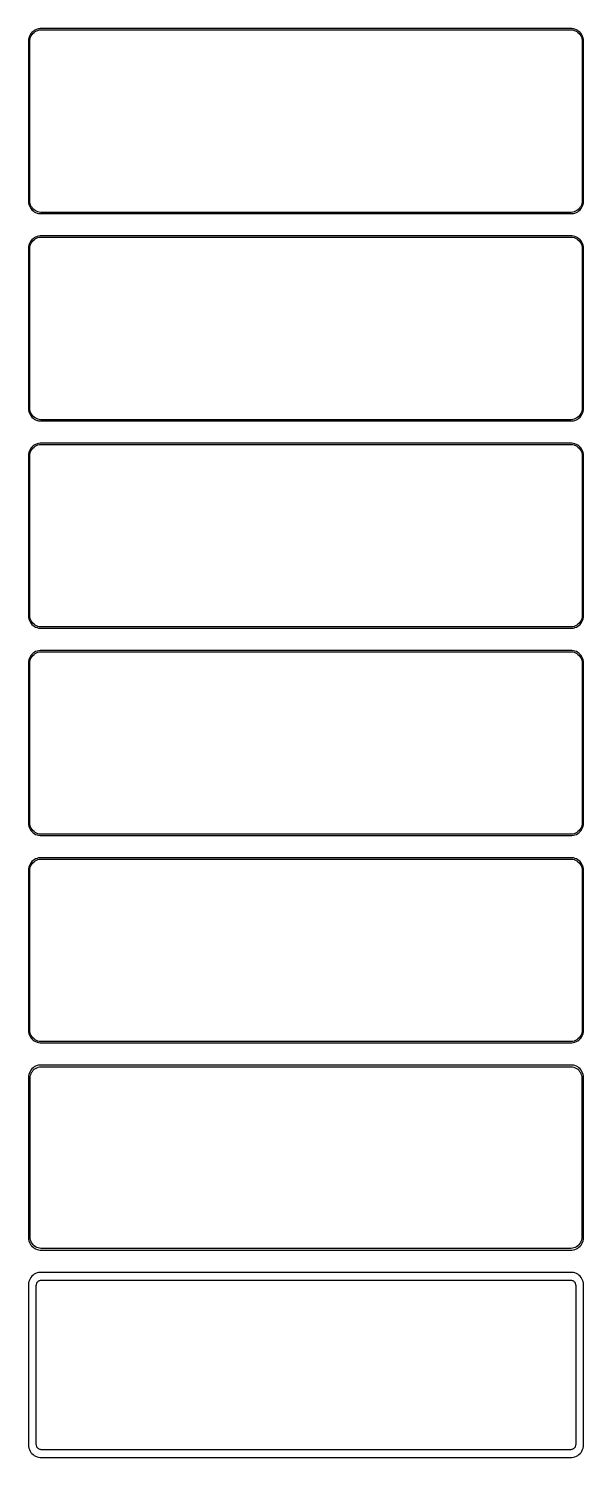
# Model space of a CAD drawing. Header units: metres. Extents: x -112 to 112, y 1223 to 2473.
# Drawn here: x -112 to 112, y 1223 to 1801 of the extents above; entities that cross this region are included whole.
import ezdxf

# ---------------------------------------------------------------- set-up
doc = ezdxf.new("R2010")
doc.units = ezdxf.units.M

msp = doc.modelspace()

# ---------------------------------------------------------------- linework, layer by layer
for p, q in [((-110.179, 1800.72), (-110.687, 1800.35)), ((-109.629, 1801.02), (-110.179, 1800.72)), ((-109.045, 1801.26), (-109.629, 1801.02)), ((-109.272, 1800.55), (-108.718, 1800.77)), ((-108.437, 1801.41), (-109.045, 1801.26)), ((-108.718, 1800.77), (-108.14, 1800.92)), ((-107.814, 1801.49), (-108.437, 1801.41)), ((-108.14, 1800.92), (-107.548, 1800.99)), ((107.814, 1801.49), (-107.814, 1801.49)), ((-107.548, 1800.99), (107.548, 1800.99)), ((107.548, 1800.99), (108.14, 1800.92)), ((108.437, 1801.41), (107.814, 1801.49)), ((108.14, 1800.92), (108.718, 1800.77)), ((109.045, 1801.26), (108.437, 1801.41)), ((108.718, 1800.77), (109.272, 1800.55)), ((109.629, 1801.02), (109.045, 1801.26)), ((110.179, 1800.72), (109.629, 1801.02)), ((110.687, 1800.35), (110.179, 1800.72)), ((-112.461, 1797.13), (-112.5, 1796.5)), ((-112.5, 1796.5), (-112.5, 1731.5)), ((-112.343, 1797.74), (-112.461, 1797.13)), ((-112.149, 1798.34), (-112.343, 1797.74)), ((-111.882, 1798.91), (-112.149, 1798.34)), ((-112, 1796.25), (-111.963, 1796.85)), ((-112, 1731.75), (-112, 1796.25)), ((-111.963, 1796.85), (-111.851, 1797.43)), ((-111.545, 1799.44), (-111.882, 1798.91)), ((-111.851, 1797.43), (-111.666, 1798)), ((-111.666, 1798), (-111.412, 1798.54)), ((-111.145, 1799.92), (-111.545, 1799.44)), ((-111.412, 1798.54), (-111.093, 1799.04)), ((-110.687, 1800.35), (-111.145, 1799.92)), ((-111.093, 1799.04), (-110.713, 1799.5)), ((-110.713, 1799.5), (-110.278, 1799.91)), ((-110.278, 1799.91), (-109.795, 1800.26)), ((-109.795, 1800.26), (-109.272, 1800.55)), ((109.272, 1800.55), (109.795, 1800.26)), ((109.795, 1800.26), (110.278, 1799.91)), ((110.278, 1799.91), (110.713, 1799.5)), ((111.145, 1799.92), (110.687, 1800.35)), ((110.713, 1799.5), (111.093, 1799.04)), ((111.093, 1799.04), (111.412, 1798.54)), ((111.545, 1799.44), (111.145, 1799.92)), ((111.412, 1798.54), (111.666, 1798)), ((111.882, 1798.91), (111.545, 1799.44)), ((111.666, 1798), (111.851, 1797.43)), ((111.851, 1797.43), (111.963, 1796.85)), ((112.149, 1798.34), (111.882, 1798.91)), ((111.963, 1796.85), (112, 1796.25)), ((112, 1796.25), (112, 1731.75)), ((112.343, 1797.74), (112.149, 1798.34)), ((112.461, 1797.13), (112.343, 1797.74)), ((112.5, 1796.5), (112.461, 1797.13)), ((112.5, 1731.5), (112.5, 1796.5)), ((-112.5, 1731.5), (-112.461, 1730.87)), ((-111.963, 1731.15), (-112, 1731.75)), ((112, 1731.75), (111.963, 1731.15)), ((112.461, 1730.87), (112.5, 1731.5)), ((-112.461, 1730.87), (-112.343, 1730.26)), ((-112.343, 1730.26), (-112.149, 1729.66)), ((-112.149, 1729.66), (-111.882, 1729.09)), ((-111.851, 1730.57), (-111.963, 1731.15)), ((-111.882, 1729.09), (-111.545, 1728.56)), ((-111.666, 1730), (-111.851, 1730.57)), ((-111.412, 1729.46), (-111.666, 1730)), ((-111.545, 1728.56), (-111.145, 1728.08)), ((-111.093, 1728.96), (-111.412, 1729.46)), ((-111.145, 1728.08), (-110.687, 1727.65)), ((-110.713, 1728.5), (-111.093, 1728.96)), ((-110.278, 1728.09), (-110.713, 1728.5)), ((-110.687, 1727.65), (-110.179, 1727.28)), ((-109.795, 1727.74), (-110.278, 1728.09)), ((-110.179, 1727.28), (-109.629, 1726.98)), ((-109.272, 1727.45), (-109.795, 1727.74)), ((-109.629, 1726.98), (-109.045, 1726.74)), ((-108.718, 1727.23), (-109.272, 1727.45)), ((-109.045, 1726.74), (-108.437, 1726.59)), ((-108.14, 1727.08), (-108.718, 1727.23)), ((-108.437, 1726.59), (-107.814, 1726.51)), ((-107.548, 1727.01), (-108.14, 1727.08)), ((-107.814, 1726.51), (107.814, 1726.51)), ((107.548, 1727.01), (-107.548, 1727.01)), ((108.14, 1727.08), (107.548, 1727.01)), ((107.814, 1726.51), (108.437, 1726.59)), ((108.718, 1727.23), (108.14, 1727.08)), ((108.437, 1726.59), (109.045, 1726.74)), ((109.272, 1727.45), (108.718, 1727.23)), ((109.045, 1726.74), (109.629, 1726.98)), ((109.795, 1727.74), (109.272, 1727.45)), ((109.629, 1726.98), (110.179, 1727.28)), ((110.278, 1728.09), (109.795, 1727.74)), ((110.179, 1727.28), (110.687, 1727.65)), ((110.713, 1728.5), (110.278, 1728.09)), ((110.687, 1727.65), (111.145, 1728.08)), ((111.093, 1728.96), (110.713, 1728.5)), ((111.412, 1729.46), (111.093, 1728.96)), ((111.145, 1728.08), (111.545, 1728.56)), ((111.666, 1730), (111.412, 1729.46)), ((111.545, 1728.56), (111.882, 1729.09)), ((111.851, 1730.57), (111.666, 1730)), ((111.963, 1731.15), (111.851, 1730.57)), ((111.882, 1729.09), (112.149, 1729.66)), ((112.149, 1729.66), (112.343, 1730.26)), ((112.343, 1730.26), (112.461, 1730.87)), ((-112.149, 1714.34), (-112.343, 1713.74)), ((-111.882, 1714.91), (-112.149, 1714.34)), ((-111.545, 1715.44), (-111.882, 1714.91)), ((-111.851, 1713.43), (-111.666, 1714)), ((-111.666, 1714), (-111.412, 1714.54)), ((-111.145, 1715.92), (-111.545, 1715.44)), ((-111.412, 1714.54), (-111.093, 1715.04)), ((-110.687, 1716.35), (-111.145, 1715.92)), ((-111.093, 1715.04), (-110.713, 1715.5)), ((-110.713, 1715.5), (-110.278, 1715.91)), ((-110.179, 1716.72), (-110.687, 1716.35)), ((-110.278, 1715.91), (-109.795, 1716.26)), ((-109.629, 1717.02), (-110.179, 1716.72)), ((-109.795, 1716.26), (-109.272, 1716.55)), ((-109.045, 1717.26), (-109.629, 1717.02)), ((-109.272, 1716.55), (-108.718, 1716.77)), ((-108.437, 1717.41), (-109.045, 1717.26)), ((-108.718, 1716.77), (-108.14, 1716.92)), ((-107.814, 1717.49), (-108.437, 1717.41)), ((-108.14, 1716.92), (-107.548, 1716.99)), ((107.814, 1717.49), (-107.814, 1717.49)), ((-107.548, 1716.99), (107.548, 1716.99)), ((107.548, 1716.99), (108.14, 1716.92)), ((108.437, 1717.41), (107.814, 1717.49)), ((108.14, 1716.92), (108.718, 1716.77)), ((109.045, 1717.26), (108.437, 1717.41)), ((108.718, 1716.77), (109.272, 1716.55)), ((109.629, 1717.02), (109.045, 1717.26)), ((109.272, 1716.55), (109.795, 1716.26)), ((110.179, 1716.72), (109.629, 1717.02)), ((109.795, 1716.26), (110.278, 1715.91)), ((110.687, 1716.35), (110.179, 1716.72)), ((110.278, 1715.91), (110.713, 1715.5)), ((111.145, 1715.92), (110.687, 1716.35)), ((110.713, 1715.5), (111.093, 1715.04)), ((111.093, 1715.04), (111.412, 1714.54)), ((111.545, 1715.44), (111.145, 1715.92)), ((111.412, 1714.54), (111.666, 1714)), ((111.882, 1714.91), (111.545, 1715.44)), ((111.666, 1714), (111.851, 1713.43)), ((112.149, 1714.34), (111.882, 1714.91)), ((112.343, 1713.74), (112.149, 1714.34)), ((-112.461, 1713.13), (-112.5, 1712.5)), ((-112.5, 1712.5), (-112.5, 1647.5)), ((-112.343, 1713.74), (-112.461, 1713.13)), ((-112, 1712.25), (-111.963, 1712.85)), ((-112, 1647.75), (-112, 1712.25)), ((-111.963, 1712.85), (-111.851, 1713.43)), ((111.851, 1713.43), (111.963, 1712.85)), ((111.963, 1712.85), (112, 1712.25)), ((112, 1712.25), (112, 1647.75)), ((112.461, 1713.13), (112.343, 1713.74)), ((112.5, 1712.5), (112.461, 1713.13)), ((112.5, 1647.5), (112.5, 1712.5)), ((-112.5, 1647.5), (-112.461, 1646.87)), ((-112.461, 1646.87), (-112.343, 1646.26)), ((-112.343, 1646.26), (-112.149, 1645.66)), ((-112.149, 1645.66), (-111.882, 1645.09)), ((-111.963, 1647.15), (-112, 1647.75)), ((-111.851, 1646.57), (-111.963, 1647.15)), ((-111.882, 1645.09), (-111.545, 1644.56)), ((-111.666, 1646), (-111.851, 1646.57)), ((-111.412, 1645.46), (-111.666, 1646)), ((-111.545, 1644.56), (-111.145, 1644.08)), ((-111.093, 1644.96), (-111.412, 1645.46)), ((-110.713, 1644.5), (-111.093, 1644.96)), ((-110.278, 1644.09), (-110.713, 1644.5)), ((110.713, 1644.5), (110.278, 1644.09)), ((111.093, 1644.96), (110.713, 1644.5)), ((111.412, 1645.46), (111.093, 1644.96)), ((111.145, 1644.08), (111.545, 1644.56)), ((111.666, 1646), (111.412, 1645.46)), ((111.545, 1644.56), (111.882, 1645.09)), ((111.851, 1646.57), (111.666, 1646)), ((111.963, 1647.15), (111.851, 1646.57)), ((111.882, 1645.09), (112.149, 1645.66)), ((112, 1647.75), (111.963, 1647.15)), ((112.149, 1645.66), (112.343, 1646.26)), ((112.343, 1646.26), (112.461, 1646.87)), ((112.461, 1646.87), (112.5, 1647.5)), ((-111.145, 1644.08), (-110.687, 1643.65)), ((-110.687, 1643.65), (-110.179, 1643.28)), ((-109.795, 1643.74), (-110.278, 1644.09)), ((-110.179, 1643.28), (-109.629, 1642.98)), ((-109.272, 1643.45), (-109.795, 1643.74)), ((-109.629, 1642.98), (-109.045, 1642.74)), ((-108.718, 1643.23), (-109.272, 1643.45)), ((-109.045, 1642.74), (-108.437, 1642.59)), ((-108.14, 1643.08), (-108.718, 1643.23)), ((-108.437, 1642.59), (-107.814, 1642.51)), ((-107.548, 1643.01), (-108.14, 1643.08)), ((-107.814, 1642.51), (107.814, 1642.51)), ((107.548, 1643.01), (-107.548, 1643.01)), ((108.14, 1643.08), (107.548, 1643.01)), ((107.814, 1642.51), (108.437, 1642.59)), ((108.718, 1643.23), (108.14, 1643.08)), ((108.437, 1642.59), (109.045, 1642.74)), ((109.272, 1643.45), (108.718, 1643.23)), ((109.045, 1642.74), (109.629, 1642.98)), ((109.795, 1643.74), (109.272, 1643.45)), ((109.629, 1642.98), (110.179, 1643.28)), ((110.278, 1644.09), (109.795, 1643.74)), ((110.179, 1643.28), (110.687, 1643.65)), ((110.687, 1643.65), (111.145, 1644.08)), ((-109.629, 1633.02), (-110.179, 1632.72)), ((-109.045, 1633.26), (-109.629, 1633.02)), ((-109.272, 1632.55), (-108.718, 1632.77)), ((-108.437, 1633.41), (-109.045, 1633.26)), ((-108.718, 1632.77), (-108.14, 1632.92)), ((-107.814, 1633.49), (-108.437, 1633.41)), ((-108.14, 1632.92), (-107.548, 1632.99)), ((107.814, 1633.49), (-107.814, 1633.49)), ((-107.548, 1632.99), (107.548, 1632.99)), ((107.548, 1632.99), (108.14, 1632.92)), ((108.437, 1633.41), (107.814, 1633.49)), ((108.14, 1632.92), (108.718, 1632.77)), ((109.045, 1633.26), (108.437, 1633.41)), ((108.718, 1632.77), (109.272, 1632.55)), ((109.629, 1633.02), (109.045, 1633.26)), ((110.179, 1632.72), (109.629, 1633.02)), ((-112.461, 1629.13), (-112.5, 1628.5)), ((-112.5, 1628.5), (-112.5, 1563.5)), ((-112.343, 1629.74), (-112.461, 1629.13)), ((-112.149, 1630.34), (-112.343, 1629.74)), ((-111.882, 1630.91), (-112.149, 1630.34)), ((-112, 1628.25), (-111.963, 1628.85)), ((-112, 1563.75), (-112, 1628.25)), ((-111.963, 1628.85), (-111.851, 1629.43)), ((-111.545, 1631.44), (-111.882, 1630.91)), ((-111.851, 1629.43), (-111.666, 1630)), ((-111.666, 1630), (-111.412, 1630.54)), ((-111.145, 1631.92), (-111.545, 1631.44)), ((-111.412, 1630.54), (-111.093, 1631.04)), ((-110.687, 1632.35), (-111.145, 1631.92)), ((-111.093, 1631.04), (-110.713, 1631.5)), ((-110.713, 1631.5), (-110.278, 1631.91)), ((-110.179, 1632.72), (-110.687, 1632.35)), ((-110.278, 1631.91), (-109.795, 1632.26)), ((-109.795, 1632.26), (-109.272, 1632.55)), ((109.272, 1632.55), (109.795, 1632.26)), ((109.795, 1632.26), (110.278, 1631.91)), ((110.687, 1632.35), (110.179, 1632.72)), ((110.278, 1631.91), (110.713, 1631.5)), ((111.145, 1631.92), (110.687, 1632.35)), ((110.713, 1631.5), (111.093, 1631.04)), ((111.093, 1631.04), (111.412, 1630.54)), ((111.545, 1631.44), (111.145, 1631.92)), ((111.412, 1630.54), (111.666, 1630)), ((111.882, 1630.91), (111.545, 1631.44)), ((111.666, 1630), (111.851, 1629.43)), ((111.851, 1629.43), (111.963, 1628.85)), ((112.149, 1630.34), (111.882, 1630.91)), ((111.963, 1628.85), (112, 1628.25)), ((112, 1628.25), (112, 1563.75)), ((112.343, 1629.74), (112.149, 1630.34)), ((112.461, 1629.13), (112.343, 1629.74)), ((112.5, 1628.5), (112.461, 1629.13)), ((112.5, 1563.5), (112.5, 1628.5)), ((-112.5, 1563.5), (-112.461, 1562.87)), ((-111.963, 1563.15), (-112, 1563.75)), ((112, 1563.75), (111.963, 1563.15)), ((112.461, 1562.87), (112.5, 1563.5)), ((-112.461, 1562.87), (-112.343, 1562.26)), ((-112.343, 1562.26), (-112.149, 1561.66)), ((-112.149, 1561.66), (-111.882, 1561.09)), ((-111.851, 1562.57), (-111.963, 1563.15)), ((-111.882, 1561.09), (-111.545, 1560.56)), ((-111.666, 1562), (-111.851, 1562.57)), ((-111.412, 1561.46), (-111.666, 1562)), ((-111.545, 1560.56), (-111.145, 1560.08)), ((-111.093, 1560.96), (-111.412, 1561.46)), ((-111.145, 1560.08), (-110.687, 1559.65)), ((-110.713, 1560.5), (-111.093, 1560.96)), ((-110.278, 1560.09), (-110.713, 1560.5)), ((-110.687, 1559.65), (-110.179, 1559.28)), ((-109.795, 1559.74), (-110.278, 1560.09)), ((-110.179, 1559.28), (-109.629, 1558.98)), ((-109.272, 1559.45), (-109.795, 1559.74)), ((-109.629, 1558.98), (-109.045, 1558.74)), ((-108.718, 1559.23), (-109.272, 1559.45)), ((-109.045, 1558.74), (-108.437, 1558.59)), ((-108.14, 1559.08), (-108.718, 1559.23)), ((-108.437, 1558.59), (-107.814, 1558.51)), ((-107.548, 1559.01), (-108.14, 1559.08)), ((-107.814, 1558.51), (107.814, 1558.51)), ((107.548, 1559.01), (-107.548, 1559.01)), ((108.14, 1559.08), (107.548, 1559.01)), ((107.814, 1558.51), (108.437, 1558.59)), ((108.718, 1559.23), (108.14, 1559.08)), ((108.437, 1558.59), (109.045, 1558.74)), ((109.272, 1559.45), (108.718, 1559.23)), ((109.045, 1558.74), (109.629, 1558.98)), ((109.795, 1559.74), (109.272, 1559.45)), ((109.629, 1558.98), (110.179, 1559.28)), ((110.278, 1560.09), (109.795, 1559.74)), ((110.179, 1559.28), (110.687, 1559.65)), ((110.713, 1560.5), (110.278, 1560.09)), ((110.687, 1559.65), (111.145, 1560.08)), ((111.093, 1560.96), (110.713, 1560.5)), ((111.412, 1561.46), (111.093, 1560.96)), ((111.145, 1560.08), (111.545, 1560.56)), ((111.666, 1562), (111.412, 1561.46)), ((111.545, 1560.56), (111.882, 1561.09)), ((111.851, 1562.57), (111.666, 1562)), ((111.963, 1563.15), (111.851, 1562.57)), ((111.882, 1561.09), (112.149, 1561.66)), ((112.149, 1561.66), (112.343, 1562.26)), ((112.343, 1562.26), (112.461, 1562.87)), ((-112.149, 1546.34), (-112.343, 1545.74)), ((-111.882, 1546.91), (-112.149, 1546.34)), ((-111.545, 1547.44), (-111.882, 1546.91)), ((-111.851, 1545.43), (-111.666, 1546)), ((-111.666, 1546), (-111.412, 1546.54)), ((-111.145, 1547.92), (-111.545, 1547.44)), ((-111.412, 1546.54), (-111.093, 1547.04)), ((-110.687, 1548.35), (-111.145, 1547.92)), ((-111.093, 1547.04), (-110.713, 1547.5)), ((-110.713, 1547.5), (-110.278, 1547.91)), ((-110.179, 1548.72), (-110.687, 1548.35)), ((-110.278, 1547.91), (-109.795, 1548.26)), ((-109.629, 1549.02), (-110.179, 1548.72)), ((-109.795, 1548.26), (-109.272, 1548.55)), ((-109.045, 1549.26), (-109.629, 1549.02)), ((-109.272, 1548.55), (-108.718, 1548.77)), ((-108.437, 1549.41), (-109.045, 1549.26)), ((-108.718, 1548.77), (-108.14, 1548.92)), ((-107.814, 1549.49), (-108.437, 1549.41)), ((-108.14, 1548.92), (-107.548, 1548.99)), ((107.814, 1549.49), (-107.814, 1549.49)), ((-107.548, 1548.99), (107.548, 1548.99)), ((107.548, 1548.99), (108.14, 1548.92)), ((108.437, 1549.41), (107.814, 1549.49)), ((108.14, 1548.92), (108.718, 1548.77)), ((109.045, 1549.26), (108.437, 1549.41)), ((108.718, 1548.77), (109.272, 1548.55)), ((109.629, 1549.02), (109.045, 1549.26)), ((109.272, 1548.55), (109.795, 1548.26)), ((110.179, 1548.72), (109.629, 1549.02)), ((109.795, 1548.26), (110.278, 1547.91)), ((110.687, 1548.35), (110.179, 1548.72)), ((110.278, 1547.91), (110.713, 1547.5)), ((111.145, 1547.92), (110.687, 1548.35)), ((110.713, 1547.5), (111.093, 1547.04)), ((111.093, 1547.04), (111.412, 1546.54)), ((111.545, 1547.44), (111.145, 1547.92)), ((111.412, 1546.54), (111.666, 1546)), ((111.882, 1546.91), (111.545, 1547.44)), ((111.666, 1546), (111.851, 1545.43)), ((112.149, 1546.34), (111.882, 1546.91)), ((112.343, 1545.74), (112.149, 1546.34)), ((-112.461, 1545.13), (-112.5, 1544.5)), ((-112.5, 1544.5), (-112.5, 1479.5)), ((-112.343, 1545.74), (-112.461, 1545.13)), ((-112, 1544.25), (-111.963, 1544.85)), ((-112, 1479.75), (-112, 1544.25)), ((-111.963, 1544.85), (-111.851, 1545.43)), ((111.851, 1545.43), (111.963, 1544.85)), ((111.963, 1544.85), (112, 1544.25)), ((112, 1544.25), (112, 1479.75)), ((112.461, 1545.13), (112.343, 1545.74)), ((112.5, 1544.5), (112.461, 1545.13)), ((112.5, 1479.5), (112.5, 1544.5)), ((-112.5, 1479.5), (-112.461, 1478.87)), ((-112.461, 1478.87), (-112.343, 1478.26)), ((-112.343, 1478.26), (-112.149, 1477.66)), ((-112.149, 1477.66), (-111.882, 1477.09)), ((-111.963, 1479.15), (-112, 1479.75)), ((-111.851, 1478.57), (-111.963, 1479.15)), ((-111.882, 1477.09), (-111.545, 1476.56)), ((-111.666, 1478), (-111.851, 1478.57)), ((-111.412, 1477.46), (-111.666, 1478)), ((-111.545, 1476.56), (-111.145, 1476.08)), ((-111.093, 1476.96), (-111.412, 1477.46)), ((-110.713, 1476.5), (-111.093, 1476.96)), ((-110.278, 1476.09), (-110.713, 1476.5)), ((110.713, 1476.5), (110.278, 1476.09)), ((111.093, 1476.96), (110.713, 1476.5)), ((111.412, 1477.46), (111.093, 1476.96)), ((111.145, 1476.08), (111.545, 1476.56)), ((111.666, 1478), (111.412, 1477.46)), ((111.545, 1476.56), (111.882, 1477.09)), ((111.851, 1478.57), (111.666, 1478)), ((111.963, 1479.15), (111.851, 1478.57)), ((111.882, 1477.09), (112.149, 1477.66)), ((112, 1479.75), (111.963, 1479.15)), ((112.149, 1477.66), (112.343, 1478.26)), ((112.343, 1478.26), (112.461, 1478.87)), ((112.461, 1478.87), (112.5, 1479.5)), ((-111.145, 1476.08), (-110.687, 1475.65)), ((-110.687, 1475.65), (-110.179, 1475.28)), ((-109.795, 1475.74), (-110.278, 1476.09)), ((-110.179, 1475.28), (-109.629, 1474.98)), ((-109.272, 1475.45), (-109.795, 1475.74)), ((-109.629, 1474.98), (-109.045, 1474.74)), ((-108.718, 1475.23), (-109.272, 1475.45)), ((-109.045, 1474.74), (-108.437, 1474.59)), ((-108.14, 1475.08), (-108.718, 1475.23)), ((-108.437, 1474.59), (-107.814, 1474.51)), ((-107.548, 1475.01), (-108.14, 1475.08)), ((-107.814, 1474.51), (107.814, 1474.51)), ((107.548, 1475.01), (-107.548, 1475.01)), ((108.14, 1475.08), (107.548, 1475.01)), ((107.814, 1474.51), (108.437, 1474.59)), ((108.718, 1475.23), (108.14, 1475.08)), ((108.437, 1474.59), (109.045, 1474.74)), ((109.272, 1475.45), (108.718, 1475.23)), ((109.045, 1474.74), (109.629, 1474.98)), ((109.795, 1475.74), (109.272, 1475.45)), ((109.629, 1474.98), (110.179, 1475.28)), ((110.278, 1476.09), (109.795, 1475.74)), ((110.179, 1475.28), (110.687, 1475.65)), ((110.687, 1475.65), (111.145, 1476.08)), ((-109.629, 1465.02), (-110.179, 1464.72)), ((-109.045, 1465.26), (-109.629, 1465.02)), ((-108.437, 1465.41), (-109.045, 1465.26)), ((-108.718, 1464.77), (-108.14, 1464.92)), ((-107.814, 1465.49), (-108.437, 1465.41)), ((-108.14, 1464.92), (-107.548, 1464.99)), ((107.814, 1465.49), (-107.814, 1465.49)), ((-107.548, 1464.99), (107.548, 1464.99)), ((107.548, 1464.99), (108.14, 1464.92)), ((108.437, 1465.41), (107.814, 1465.49)), ((108.14, 1464.92), (108.718, 1464.77)), ((109.045, 1465.26), (108.437, 1465.41)), ((109.629, 1465.02), (109.045, 1465.26)), ((110.179, 1464.72), (109.629, 1465.02)), ((-112.461, 1461.13), (-112.5, 1460.5)), ((-112.5, 1460.5), (-112.5, 1395.5)), ((-112.343, 1461.74), (-112.461, 1461.13)), ((-112.149, 1462.34), (-112.343, 1461.74)), ((-111.882, 1462.91), (-112.149, 1462.34)), ((-112, 1460.25), (-111.963, 1460.85)), ((-112, 1395.75), (-112, 1460.25)), ((-111.963, 1460.85), (-111.851, 1461.43)), ((-111.545, 1463.44), (-111.882, 1462.91)), ((-111.851, 1461.43), (-111.666, 1462)), ((-111.666, 1462), (-111.412, 1462.54)), ((-111.145, 1463.92), (-111.545, 1463.44)), ((-111.412, 1462.54), (-111.093, 1463.04)), ((-110.687, 1464.35), (-111.145, 1463.92)), ((-111.093, 1463.04), (-110.713, 1463.5)), ((-110.713, 1463.5), (-110.278, 1463.91)), ((-110.179, 1464.72), (-110.687, 1464.35)), ((-110.278, 1463.91), (-109.795, 1464.26)), ((-109.795, 1464.26), (-109.272, 1464.55)), ((-109.272, 1464.55), (-108.718, 1464.77)), ((108.718, 1464.77), (109.272, 1464.55)), ((109.272, 1464.55), (109.795, 1464.26)), ((109.795, 1464.26), (110.278, 1463.91)), ((110.687, 1464.35), (110.179, 1464.72)), ((110.278, 1463.91), (110.713, 1463.5)), ((111.145, 1463.92), (110.687, 1464.35)), ((110.713, 1463.5), (111.093, 1463.04)), ((111.093, 1463.04), (111.412, 1462.54)), ((111.545, 1463.44), (111.145, 1463.92)), ((111.412, 1462.54), (111.666, 1462)), ((111.882, 1462.91), (111.545, 1463.44)), ((111.666, 1462), (111.851, 1461.43)), ((111.851, 1461.43), (111.963, 1460.85)), ((112.149, 1462.34), (111.882, 1462.91)), ((111.963, 1460.85), (112, 1460.25)), ((112, 1460.25), (112, 1395.75)), ((112.343, 1461.74), (112.149, 1462.34)), ((112.461, 1461.13), (112.343, 1461.74)), ((112.5, 1460.5), (112.461, 1461.13)), ((112.5, 1395.5), (112.5, 1460.5)), ((-112.5, 1395.5), (-112.461, 1394.87)), ((-111.963, 1395.15), (-112, 1395.75)), ((112, 1395.75), (111.963, 1395.15)), ((112.461, 1394.87), (112.5, 1395.5)), ((-112.461, 1394.87), (-112.343, 1394.26)), ((-112.343, 1394.26), (-112.149, 1393.66)), ((-112.149, 1393.66), (-111.882, 1393.09)), ((-111.851, 1394.57), (-111.963, 1395.15)), ((-111.882, 1393.09), (-111.545, 1392.56)), ((-111.666, 1394), (-111.851, 1394.57)), ((-111.412, 1393.46), (-111.666, 1394)), ((-111.545, 1392.56), (-111.145, 1392.08)), ((-111.093, 1392.96), (-111.412, 1393.46)), ((-111.145, 1392.08), (-110.687, 1391.65)), ((-110.713, 1392.5), (-111.093, 1392.96)), ((-110.278, 1392.09), (-110.713, 1392.5)), ((-110.687, 1391.65), (-110.179, 1391.28)), ((-109.795, 1391.74), (-110.278, 1392.09)), ((-110.179, 1391.28), (-109.629, 1390.98)), ((-109.272, 1391.45), (-109.795, 1391.74)), ((-109.629, 1390.98), (-109.045, 1390.74)), ((-108.718, 1391.23), (-109.272, 1391.45)), ((-109.045, 1390.74), (-108.437, 1390.59)), ((-108.14, 1391.08), (-108.718, 1391.23)), ((-108.437, 1390.59), (-107.814, 1390.51)), ((-107.548, 1391.01), (-108.14, 1391.08)), ((-107.814, 1390.51), (107.814, 1390.51)), ((107.548, 1391.01), (-107.548, 1391.01)), ((108.14, 1391.08), (107.548, 1391.01)), ((107.814, 1390.51), (108.437, 1390.59)), ((108.718, 1391.23), (108.14, 1391.08)), ((108.437, 1390.59), (109.045, 1390.74)), ((109.272, 1391.45), (108.718, 1391.23)), ((109.045, 1390.74), (109.629, 1390.98)), ((109.795, 1391.74), (109.272, 1391.45)), ((109.629, 1390.98), (110.179, 1391.28)), ((110.278, 1392.09), (109.795, 1391.74)), ((110.179, 1391.28), (110.687, 1391.65)), ((110.713, 1392.5), (110.278, 1392.09)), ((110.687, 1391.65), (111.145, 1392.08)), ((111.093, 1392.96), (110.713, 1392.5)), ((111.412, 1393.46), (111.093, 1392.96)), ((111.145, 1392.08), (111.545, 1392.56)), ((111.666, 1394), (111.412, 1393.46)), ((111.545, 1392.56), (111.882, 1393.09)), ((111.851, 1394.57), (111.666, 1394)), ((111.963, 1395.15), (111.851, 1394.57)), ((111.882, 1393.09), (112.149, 1393.66)), ((112.149, 1393.66), (112.343, 1394.26)), ((112.343, 1394.26), (112.461, 1394.87)), ((-112.149, 1378.34), (-112.343, 1377.74)), ((-111.882, 1378.91), (-112.149, 1378.34)), ((-111.545, 1379.44), (-111.882, 1378.91)), ((-111.145, 1379.92), (-111.545, 1379.44)), ((-111.507, 1377.94), (-111.262, 1378.46)), ((-111.262, 1378.46), (-110.954, 1378.94)), ((-110.687, 1380.35), (-111.145, 1379.92)), ((-110.954, 1378.94), (-110.588, 1379.38)), ((-110.179, 1380.72), (-110.687, 1380.35)), ((-110.588, 1379.38), (-110.168, 1379.78)), ((-109.629, 1381.02), (-110.179, 1380.72)), ((-110.168, 1379.78), (-109.703, 1380.12)), ((-109.703, 1380.12), (-109.199, 1380.39)), ((-109.045, 1381.26), (-109.629, 1381.02)), ((-109.199, 1380.39), (-108.665, 1380.6)), ((-108.437, 1381.41), (-109.045, 1381.26)), ((-108.665, 1380.6), (-108.108, 1380.75)), ((-107.814, 1381.49), (-108.437, 1381.41)), ((-108.108, 1380.75), (-107.537, 1380.82)), ((107.814, 1381.49), (-107.814, 1381.49)), ((-107.537, 1380.82), (107.537, 1380.82)), ((107.537, 1380.82), (108.108, 1380.75)), ((108.437, 1381.41), (107.814, 1381.49)), ((108.108, 1380.75), (108.665, 1380.6)), ((109.045, 1381.26), (108.437, 1381.41)), ((108.665, 1380.6), (109.199, 1380.39)), ((109.629, 1381.02), (109.045, 1381.26)), ((109.199, 1380.39), (109.703, 1380.12)), ((110.179, 1380.72), (109.629, 1381.02)), ((109.703, 1380.12), (110.168, 1379.78)), ((110.168, 1379.78), (110.588, 1379.38)), ((110.687, 1380.35), (110.179, 1380.72)), ((110.588, 1379.38), (110.954, 1378.94)), ((111.145, 1379.92), (110.687, 1380.35)), ((110.954, 1378.94), (111.262, 1378.46)), ((111.545, 1379.44), (111.145, 1379.92)), ((111.262, 1378.46), (111.507, 1377.94)), ((111.882, 1378.91), (111.545, 1379.44)), ((112.149, 1378.34), (111.882, 1378.91)), ((112.343, 1377.74), (112.149, 1378.34)), ((-112.461, 1377.13), (-112.5, 1376.5)), ((-112.5, 1376.5), (-112.5, 1311.5)), ((-112.343, 1377.74), (-112.461, 1377.13)), ((-111.828, 1376.25), (-111.792, 1376.82)), ((-111.828, 1311.75), (-111.828, 1376.25)), ((-111.792, 1376.82), (-111.685, 1377.39)), ((-111.685, 1377.39), (-111.507, 1377.94)), ((111.507, 1377.94), (111.685, 1377.39)), ((111.685, 1377.39), (111.792, 1376.82)), ((111.792, 1376.82), (111.828, 1376.25)), ((111.828, 1376.25), (111.828, 1311.75)), ((112.461, 1377.13), (112.343, 1377.74)), ((112.5, 1376.5), (112.461, 1377.13)), ((112.5, 1311.5), (112.5, 1376.5)), ((-112.5, 1311.5), (-112.461, 1310.87)), ((-112.461, 1310.87), (-112.343, 1310.26)), ((-112.343, 1310.26), (-112.149, 1309.66)), ((-112.149, 1309.66), (-111.882, 1309.09)), ((-111.882, 1309.09), (-111.545, 1308.56)), ((-111.792, 1311.18), (-111.828, 1311.75)), ((-111.685, 1310.61), (-111.792, 1311.18)), ((-111.507, 1310.06), (-111.685, 1310.61)), ((-111.545, 1308.56), (-111.145, 1308.08)), ((-111.262, 1309.54), (-111.507, 1310.06)), ((-110.954, 1309.06), (-111.262, 1309.54)), ((-110.588, 1308.62), (-110.954, 1309.06)), ((-110.168, 1308.22), (-110.588, 1308.62)), ((110.588, 1308.62), (110.168, 1308.22)), ((110.954, 1309.06), (110.588, 1308.62)), ((111.262, 1309.54), (110.954, 1309.06)), ((111.145, 1308.08), (111.545, 1308.56)), ((111.507, 1310.06), (111.262, 1309.54)), ((111.685, 1310.61), (111.507, 1310.06)), ((111.545, 1308.56), (111.882, 1309.09)), ((111.792, 1311.18), (111.685, 1310.61)), ((111.828, 1311.75), (111.792, 1311.18)), ((111.882, 1309.09), (112.149, 1309.66)), ((112.149, 1309.66), (112.343, 1310.26)), ((112.343, 1310.26), (112.461, 1310.87)), ((112.461, 1310.87), (112.5, 1311.5)), ((-111.145, 1308.08), (-110.687, 1307.65)), ((-110.687, 1307.65), (-110.179, 1307.28)), ((-110.179, 1307.28), (-109.629, 1306.98)), ((-109.703, 1307.88), (-110.168, 1308.22)), ((-109.199, 1307.61), (-109.703, 1307.88)), ((-109.629, 1306.98), (-109.045, 1306.74)), ((-108.665, 1307.4), (-109.199, 1307.61)), ((-109.045, 1306.74), (-108.437, 1306.59)), ((-108.108, 1307.25), (-108.665, 1307.4)), ((-108.437, 1306.59), (-107.814, 1306.51)), ((-107.537, 1307.18), (-108.108, 1307.25)), ((-107.814, 1306.51), (107.814, 1306.51)), ((107.537, 1307.18), (-107.537, 1307.18)), ((108.108, 1307.25), (107.537, 1307.18)), ((107.814, 1306.51), (108.437, 1306.59)), ((108.665, 1307.4), (108.108, 1307.25)), ((108.437, 1306.59), (109.045, 1306.74)), ((109.199, 1307.61), (108.665, 1307.4)), ((109.045, 1306.74), (109.629, 1306.98)), ((109.703, 1307.88), (109.199, 1307.61)), ((109.629, 1306.98), (110.179, 1307.28)), ((110.168, 1308.22), (109.703, 1307.88)), ((110.179, 1307.28), (110.687, 1307.65)), ((110.687, 1307.65), (111.145, 1308.08)), ((-109.629, 1297.02), (-110.179, 1296.72)), ((-109.045, 1297.26), (-109.629, 1297.02)), ((-108.437, 1297.41), (-109.045, 1297.26)), ((-107.814, 1297.49), (-108.437, 1297.41)), ((107.814, 1297.49), (-107.814, 1297.49)), ((108.437, 1297.41), (107.814, 1297.49)), ((109.045, 1297.26), (108.437, 1297.41)), ((109.629, 1297.02), (109.045, 1297.26)), ((110.179, 1296.72), (109.629, 1297.02)), ((-112.461, 1293.13), (-112.5, 1292.5)), ((-112.5, 1292.5), (-112.5, 1227.5)), ((-112.343, 1293.74), (-112.461, 1293.13)), ((-112.149, 1294.34), (-112.343, 1293.74)), ((-111.882, 1294.91), (-112.149, 1294.34)), ((-111.545, 1295.44), (-111.882, 1294.91)), ((-111.145, 1295.92), (-111.545, 1295.44)), ((-110.687, 1296.35), (-111.145, 1295.92)), ((-110.179, 1296.72), (-110.687, 1296.35)), ((-109.36, 1292.25), (-109.343, 1292.51)), ((-109.36, 1227.75), (-109.36, 1292.25)), ((-109.343, 1292.51), (-109.293, 1292.77)), ((-109.293, 1292.77), (-109.211, 1293.03)), ((-109.211, 1293.03), (-109.099, 1293.27)), ((-109.099, 1293.27), (-108.957, 1293.49)), ((-108.957, 1293.49), (-108.788, 1293.69)), ((-108.788, 1293.69), (-108.595, 1293.88)), ((-108.595, 1293.88), (-108.38, 1294.03)), ((-108.38, 1294.03), (-108.148, 1294.16)), ((-108.148, 1294.16), (-107.902, 1294.26)), ((-107.902, 1294.26), (-107.645, 1294.32)), ((-107.645, 1294.32), (-107.382, 1294.36)), ((-107.382, 1294.36), (107.382, 1294.36)), ((107.382, 1294.36), (107.645, 1294.32)), ((107.645, 1294.32), (107.902, 1294.26)), ((107.902, 1294.26), (108.148, 1294.16)), ((108.148, 1294.16), (108.38, 1294.03)), ((108.38, 1294.03), (108.595, 1293.88)), ((108.595, 1293.88), (108.788, 1293.69)), ((108.788, 1293.69), (108.957, 1293.49)), ((108.957, 1293.49), (109.099, 1293.27)), ((109.099, 1293.27), (109.211, 1293.03)), ((109.211, 1293.03), (109.293, 1292.77)), ((109.293, 1292.77), (109.343, 1292.51)), ((109.343, 1292.51), (109.36, 1292.25)), ((109.36, 1292.25), (109.36, 1227.75)), ((110.687, 1296.35), (110.179, 1296.72)), ((111.145, 1295.92), (110.687, 1296.35)), ((111.545, 1295.44), (111.145, 1295.92)), ((111.882, 1294.91), (111.545, 1295.44)), ((112.149, 1294.34), (111.882, 1294.91)), ((112.343, 1293.74), (112.149, 1294.34)), ((112.461, 1293.13), (112.343, 1293.74)), ((112.5, 1292.5), (112.461, 1293.13)), ((112.5, 1227.5), (112.5, 1292.5)), ((-112.5, 1227.5), (-112.461, 1226.87)), ((-109.343, 1227.49), (-109.36, 1227.75)), ((-109.293, 1227.23), (-109.343, 1227.49)), ((109.343, 1227.49), (109.293, 1227.23)), ((109.36, 1227.75), (109.343, 1227.49)), ((112.461, 1226.87), (112.5, 1227.5)), ((-112.461, 1226.87), (-112.343, 1226.26)), ((-112.343, 1226.26), (-112.149, 1225.66)), ((-112.149, 1225.66), (-111.882, 1225.09)), ((-111.882, 1225.09), (-111.545, 1224.56)), ((-111.545, 1224.56), (-111.145, 1224.08)), ((-111.145, 1224.08), (-110.687, 1223.65)), ((-110.687, 1223.65), (-110.179, 1223.28)), ((-110.179, 1223.28), (-109.629, 1222.98)), ((-109.629, 1222.98), (-109.045, 1222.74)), ((-109.211, 1226.97), (-109.293, 1227.23)), ((-109.099, 1226.73), (-109.211, 1226.97)), ((-108.957, 1226.51), (-109.099, 1226.73)), ((-109.045, 1222.74), (-108.437, 1222.59)), ((-108.788, 1226.31), (-108.957, 1226.51)), ((-108.595, 1226.12), (-108.788, 1226.31)), ((-108.38, 1225.97), (-108.595, 1226.12)), ((-108.437, 1222.59), (-107.814, 1222.51)), ((-108.148, 1225.84), (-108.38, 1225.97)), ((-107.902, 1225.74), (-108.148, 1225.84)), ((-107.645, 1225.68), (-107.902, 1225.74)), ((-107.814, 1222.51), (107.814, 1222.51)), ((-107.382, 1225.64), (-107.645, 1225.68)), ((107.382, 1225.64), (-107.382, 1225.64)), ((107.645, 1225.68), (107.382, 1225.64)), ((107.902, 1225.74), (107.645, 1225.68)), ((107.814, 1222.51), (108.437, 1222.59)), ((108.148, 1225.84), (107.902, 1225.74)), ((108.38, 1225.97), (108.148, 1225.84)), ((108.595, 1226.12), (108.38, 1225.97)), ((108.437, 1222.59), (109.045, 1222.74)), ((108.788, 1226.31), (108.595, 1226.12)), ((108.957, 1226.51), (108.788, 1226.31)), ((109.099, 1226.73), (108.957, 1226.51)), ((109.045, 1222.74), (109.629, 1222.98)), ((109.211, 1226.97), (109.099, 1226.73)), ((109.293, 1227.23), (109.211, 1226.97)), ((109.629, 1222.98), (110.179, 1223.28)), ((110.179, 1223.28), (110.687, 1223.65)), ((110.687, 1223.65), (111.145, 1224.08)), ((111.145, 1224.08), (111.545, 1224.56)), ((111.545, 1224.56), (111.882, 1225.09)), ((111.882, 1225.09), (112.149, 1225.66)), ((112.149, 1225.66), (112.343, 1226.26)), ((112.343, 1226.26), (112.461, 1226.87))]:
    msp.add_line(p, q)

doc.saveas('drawing.dxf')
